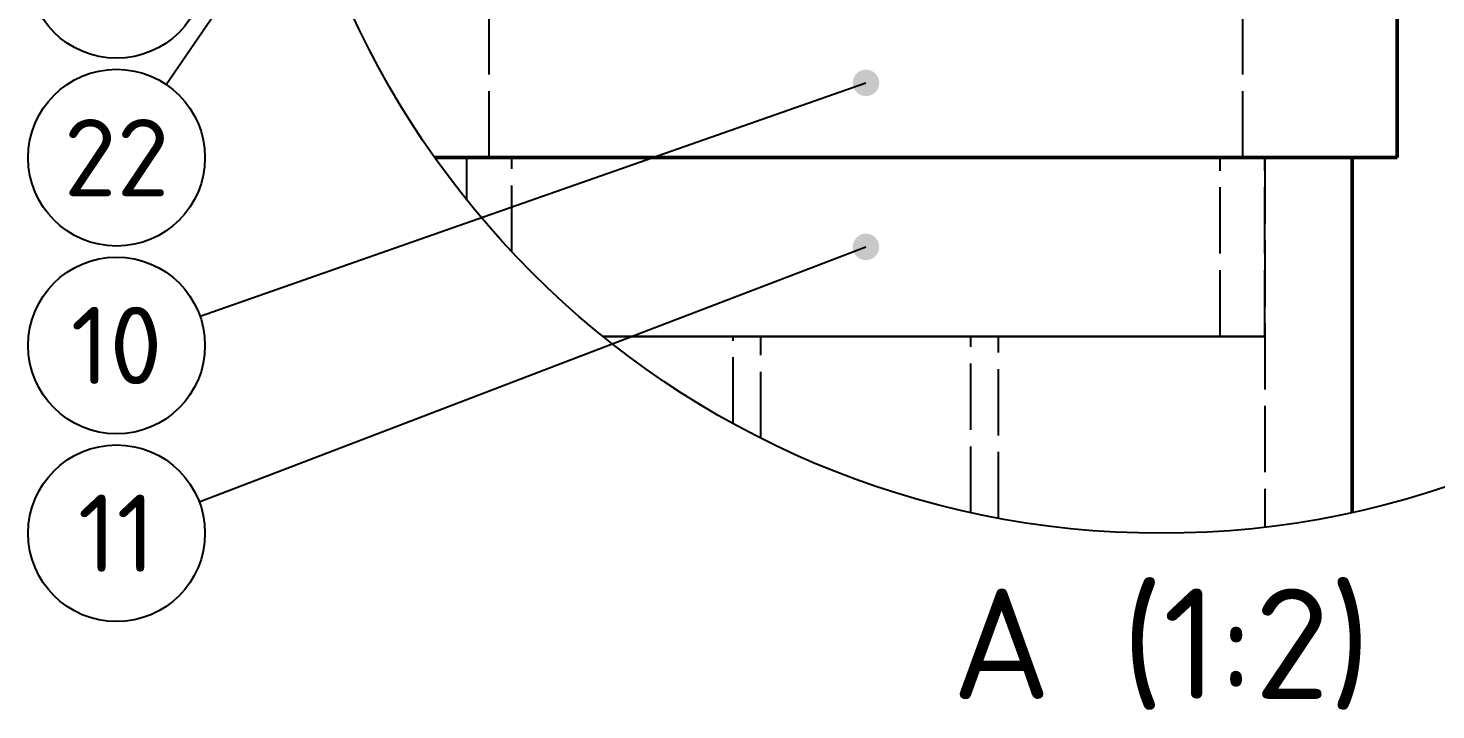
# Model space of a CAD drawing. Header units: millimetres. Extents: x 0 to 594, y 0 to 420.
# Drawn here: x 289.4 to 353.1, y 278.2 to 309.1 of the extents above; entities that cross this region are included whole.
import ezdxf
from ezdxf.enums import TextEntityAlignment as Align

# ---------------------------------------------------------------- set-up
doc = ezdxf.new("R2010")
doc.units = ezdxf.units.MM
doc.linetypes.add('ISO02-TRAZOS', pattern=[3.75, 3, -0.75])
for name, color, linetype, lineweight in [('01-VISIBLE', 7, 'CONTINUOUS', 50), ('02-OCULTA', 4, 'ISO02-TRAZOS', 25), ('06-TEXTO', 7, 'CONTINUOUS', 25), ('08-FINA', 5, 'CONTINUOUS', 25)]:
    doc.layers.add(name, color=color, linetype=linetype, lineweight=lineweight)
doc.styles.add('ISO3098', font='isocpeur.ttf')

msp = doc.modelspace()

# ---------------------------------------------------------------- hatches: boundary and pattern name
at = {"layer": '08-FINA'}
h = msp.add_hatch(color=7, dxfattribs=at)
h.dxf.hatch_style = 1
edge = h.paths.add_edge_path()
edge.add_arc((327.304, 306.625), 0.6, 0, 360)
h = msp.add_hatch(color=7, dxfattribs=at)
h.dxf.hatch_style = 1
edge = h.paths.add_edge_path()
edge.add_arc((327.304, 299.2), 0.6, 0, 360)

# ---------------------------------------------------------------- linework, layer by layer
at = {"layer": '01-VISIBLE'}
for points in [[(351.329, 303.25), (351.329, 310)], [(307.797, 303.25), (308.034, 303.25), (308.284, 303.25), (308.535, 303.25), (308.785, 303.25), (309.035, 303.25), (309.285, 303.25), (309.536, 303.25), (309.786, 303.25), (310.036, 303.25), (310.286, 303.25), (310.537, 303.25), (310.787, 303.25), (311.037, 303.25), (311.288, 303.25), (311.538, 303.25), (311.788, 303.25), (312.038, 303.25), (312.289, 303.25), (312.539, 303.25), (312.789, 303.25), (313.039, 303.25), (313.29, 303.25), (313.54, 303.25), (313.79, 303.25), (314.04, 303.25), (314.291, 303.25), (314.541, 303.25), (314.791, 303.25), (315.041, 303.25), (315.292, 303.25), (315.542, 303.25), (315.792, 303.25), (316.042, 303.25), (316.293, 303.25), (316.543, 303.25), (316.793, 303.25), (317.043, 303.25), (317.294, 303.25), (317.544, 303.25), (317.794, 303.25), (318.045, 303.25), (318.295, 303.25), (318.545, 303.25), (318.795, 303.25), (319.046, 303.25), (319.296, 303.25), (319.546, 303.25), (319.796, 303.25), (320.047, 303.25), (320.297, 303.25), (320.547, 303.25), (320.797, 303.25), (321.048, 303.25), (321.298, 303.25), (321.548, 303.25), (321.798, 303.25), (322.049, 303.25), (322.299, 303.25), (322.549, 303.25), (322.799, 303.25), (323.05, 303.25), (323.3, 303.25), (323.55, 303.25), (323.801, 303.25), (324.051, 303.25), (324.301, 303.25), (324.551, 303.25), (324.802, 303.25), (325.052, 303.25), (325.302, 303.25), (325.552, 303.25), (325.803, 303.25), (326.053, 303.25), (326.303, 303.25), (326.553, 303.25), (326.804, 303.25), (327.054, 303.25), (327.304, 303.25), (327.554, 303.25), (327.805, 303.25), (328.055, 303.25), (328.305, 303.25), (328.555, 303.25), (328.806, 303.25), (329.056, 303.25), (329.306, 303.25), (329.557, 303.25), (329.807, 303.25), (330.057, 303.25), (330.307, 303.25), (330.558, 303.25), (330.808, 303.25), (331.058, 303.25), (331.308, 303.25), (331.559, 303.25), (331.809, 303.25), (332.059, 303.25), (332.309, 303.25), (332.56, 303.25), (332.81, 303.25), (333.06, 303.25), (333.31, 303.25), (333.561, 303.25), (333.811, 303.25), (334.061, 303.25), (334.311, 303.25), (334.562, 303.25), (334.812, 303.25), (335.062, 303.25), (335.312, 303.25), (335.563, 303.25), (335.813, 303.25), (336.063, 303.25), (336.314, 303.25), (336.564, 303.25), (336.814, 303.25), (337.064, 303.25), (337.315, 303.25), (337.565, 303.25), (337.815, 303.25), (338.065, 303.25), (338.316, 303.25), (338.566, 303.25), (338.816, 303.25), (339.066, 303.25), (339.317, 303.25), (339.567, 303.25), (339.817, 303.25), (340.067, 303.25), (340.318, 303.25), (340.568, 303.25), (340.818, 303.25), (341.068, 303.25), (341.319, 303.25), (341.569, 303.25), (341.819, 303.25), (342.07, 303.25), (342.32, 303.25), (342.57, 303.25), (342.82, 303.25), (343.071, 303.25), (343.321, 303.25), (343.571, 303.25), (343.821, 303.25), (344.072, 303.25), (344.322, 303.25), (344.572, 303.25), (344.822, 303.25), (345.073, 303.25), (345.323, 303.25), (345.573, 303.25), (345.823, 303.25), (346.074, 303.25), (346.324, 303.25), (346.574, 303.25), (346.824, 303.25), (347.075, 303.25), (347.325, 303.25), (347.575, 303.25), (347.826, 303.25), (348.076, 303.25), (348.326, 303.25), (348.576, 303.25), (348.827, 303.25), (349.077, 303.25), (349.327, 303.25), (349.577, 303.25), (349.828, 303.25), (350.078, 303.25), (350.328, 303.25), (350.578, 303.25), (350.829, 303.25), (351.079, 303.25), (351.329, 303.25)], [(349.304, 287.177), (349.304, 303.25)]]:
    msp.add_lwpolyline(points, dxfattribs=at)
at = {"layer": '02-OCULTA'}
for points in [[(310.254, 303.25), (310.254, 310)], [(344.354, 303.25), (344.354, 310)], [(349.304, 303.25), (349.054, 303.25), (348.804, 303.25), (348.554, 303.25), (348.304, 303.25), (348.054, 303.25), (347.804, 303.25), (347.554, 303.25), (347.304, 303.25), (347.054, 303.25), (346.804, 303.25), (346.554, 303.25), (346.304, 303.25), (346.054, 303.25), (345.804, 303.25), (345.554, 303.25), (345.304, 303.25), (345.054, 303.25), (344.804, 303.25), (344.554, 303.25), (344.304, 303.25), (344.054, 303.25), (343.804, 303.25), (343.554, 303.25), (343.304, 303.25), (343.054, 303.25), (342.804, 303.25), (342.554, 303.25), (342.304, 303.25), (342.054, 303.25), (341.804, 303.25), (341.554, 303.25), (341.304, 303.25), (341.054, 303.25), (340.804, 303.25), (340.554, 303.25), (340.304, 303.25), (340.054, 303.25), (339.804, 303.25), (339.554, 303.25), (339.304, 303.25), (339.054, 303.25), (338.804, 303.25), (338.554, 303.25), (338.304, 303.25), (338.054, 303.25), (337.804, 303.25), (337.554, 303.25), (337.304, 303.25), (337.054, 303.25), (336.804, 303.25), (336.554, 303.25), (336.304, 303.25), (336.054, 303.25), (335.804, 303.25), (335.554, 303.25), (335.304, 303.25), (335.054, 303.25), (334.804, 303.25), (334.554, 303.25), (334.304, 303.25), (334.054, 303.25), (333.804, 303.25), (333.554, 303.25), (333.304, 303.25), (333.054, 303.25), (332.804, 303.25), (332.554, 303.25), (332.304, 303.25), (332.054, 303.25), (331.804, 303.25), (331.554, 303.25), (331.304, 303.25), (331.054, 303.25), (330.804, 303.25), (330.554, 303.25), (330.304, 303.25), (330.054, 303.25), (329.804, 303.25), (329.554, 303.25), (329.304, 303.25), (329.054, 303.25), (328.804, 303.25), (328.554, 303.25), (328.304, 303.25), (328.054, 303.25), (327.804, 303.25), (327.554, 303.25), (327.304, 303.25), (327.054, 303.25), (326.804, 303.25), (326.554, 303.25), (326.304, 303.25), (326.054, 303.25), (325.804, 303.25), (325.554, 303.25), (325.304, 303.25), (325.054, 303.25), (324.804, 303.25), (324.554, 303.25), (324.304, 303.25), (324.054, 303.25), (323.804, 303.25), (323.554, 303.25), (323.304, 303.25), (323.054, 303.25), (322.804, 303.25), (322.554, 303.25), (322.304, 303.25), (322.054, 303.25), (321.804, 303.25), (321.554, 303.25), (321.304, 303.25), (321.054, 303.25), (320.804, 303.25), (320.554, 303.25), (320.304, 303.25), (320.054, 303.25), (319.804, 303.25), (319.554, 303.25), (319.304, 303.25), (319.054, 303.25), (318.804, 303.25), (318.554, 303.25), (318.304, 303.25), (318.054, 303.25), (317.804, 303.25), (317.554, 303.25), (317.304, 303.25), (317.054, 303.25), (316.804, 303.25), (316.554, 303.25), (316.304, 303.25), (316.054, 303.25), (315.804, 303.25), (315.554, 303.25), (315.304, 303.25), (315.054, 303.25), (314.804, 303.25), (314.554, 303.25), (314.304, 303.25), (314.054, 303.25), (313.804, 303.25), (313.554, 303.25), (313.304, 303.25), (313.054, 303.25), (312.804, 303.25), (312.554, 303.25), (312.304, 303.25), (312.054, 303.25), (311.804, 303.25), (311.554, 303.25), (311.304, 303.25), (311.054, 303.25), (310.804, 303.25), (310.554, 303.25), (310.304, 303.25), (310.054, 303.25), (309.804, 303.25), (309.554, 303.25), (309.304, 303.25), (309.054, 303.25), (308.804, 303.25), (308.554, 303.25), (308.304, 303.25), (308.054, 303.25), (307.804, 303.25), (307.797, 303.25)], [(307.797, 303.25), (307.804, 303.25), (308.054, 303.25), (308.304, 303.25), (308.554, 303.25), (308.804, 303.25), (309.054, 303.25), (309.304, 303.25), (309.554, 303.25), (309.804, 303.25), (310.054, 303.25), (310.304, 303.25), (310.554, 303.25), (310.804, 303.25), (311.054, 303.25), (311.304, 303.25), (311.554, 303.25), (311.804, 303.25), (312.054, 303.25), (312.304, 303.25), (312.554, 303.25), (312.804, 303.25), (313.054, 303.25), (313.304, 303.25), (313.554, 303.25), (313.804, 303.25), (314.054, 303.25), (314.304, 303.25), (314.554, 303.25), (314.804, 303.25), (315.054, 303.25), (315.304, 303.25), (315.554, 303.25), (315.804, 303.25), (316.054, 303.25), (316.304, 303.25), (316.554, 303.25), (316.804, 303.25), (317.054, 303.25), (317.304, 303.25), (317.554, 303.25), (317.804, 303.25), (318.054, 303.25), (318.304, 303.25), (318.554, 303.25), (318.804, 303.25), (319.054, 303.25), (319.304, 303.25), (319.554, 303.25), (319.804, 303.25), (320.054, 303.25), (320.304, 303.25), (320.554, 303.25), (320.804, 303.25), (321.054, 303.25), (321.304, 303.25), (321.554, 303.25), (321.804, 303.25), (322.054, 303.25), (322.304, 303.25), (322.554, 303.25), (322.804, 303.25), (323.054, 303.25), (323.304, 303.25), (323.554, 303.25), (323.804, 303.25), (324.054, 303.25), (324.304, 303.25), (324.554, 303.25), (324.804, 303.25), (325.054, 303.25), (325.304, 303.25), (325.554, 303.25), (325.804, 303.25), (326.054, 303.25), (326.304, 303.25), (326.554, 303.25), (326.804, 303.25), (327.054, 303.25), (327.304, 303.25), (327.554, 303.25), (327.804, 303.25), (328.054, 303.25), (328.304, 303.25), (328.554, 303.25), (328.804, 303.25), (329.054, 303.25), (329.304, 303.25), (329.554, 303.25), (329.804, 303.25), (330.054, 303.25), (330.304, 303.25), (330.554, 303.25), (330.804, 303.25), (331.054, 303.25), (331.304, 303.25), (331.554, 303.25), (331.804, 303.25), (332.054, 303.25), (332.304, 303.25), (332.554, 303.25), (332.804, 303.25), (333.054, 303.25), (333.304, 303.25), (333.554, 303.25), (333.804, 303.25), (334.054, 303.25), (334.304, 303.25), (334.554, 303.25), (334.804, 303.25), (335.054, 303.25), (335.304, 303.25), (335.554, 303.25), (335.804, 303.25), (336.054, 303.25), (336.304, 303.25), (336.554, 303.25), (336.804, 303.25), (337.054, 303.25), (337.304, 303.25), (337.554, 303.25), (337.804, 303.25), (338.054, 303.25), (338.304, 303.25), (338.554, 303.25), (338.804, 303.25), (339.054, 303.25), (339.304, 303.25), (339.554, 303.25), (339.804, 303.25), (340.054, 303.25), (340.304, 303.25), (340.554, 303.25), (340.804, 303.25), (341.054, 303.25), (341.304, 303.25), (341.554, 303.25), (341.804, 303.25), (342.054, 303.25), (342.304, 303.25), (342.554, 303.25), (342.804, 303.25), (343.054, 303.25), (343.304, 303.25), (343.554, 303.25), (343.804, 303.25), (344.054, 303.25), (344.304, 303.25), (344.554, 303.25), (344.804, 303.25), (345.054, 303.25), (345.304, 303.25), (345.554, 303.25), (345.804, 303.25), (346.054, 303.25), (346.304, 303.25), (346.554, 303.25), (346.804, 303.25), (347.054, 303.25), (347.304, 303.25), (347.554, 303.25), (347.804, 303.25), (348.054, 303.25), (348.304, 303.25), (348.554, 303.25), (348.804, 303.25), (349.054, 303.25), (349.304, 303.25)], [(351.329, 303.25), (351.079, 303.25), (350.829, 303.25), (350.578, 303.25), (350.328, 303.25), (350.078, 303.25), (349.828, 303.25), (349.577, 303.25), (349.327, 303.25), (349.077, 303.25), (348.827, 303.25), (348.576, 303.25), (348.326, 303.25), (348.076, 303.25), (347.826, 303.25), (347.575, 303.25), (347.325, 303.25), (347.075, 303.25), (346.824, 303.25), (346.574, 303.25), (346.324, 303.25), (346.074, 303.25), (345.823, 303.25), (345.573, 303.25), (345.323, 303.25), (345.073, 303.25), (344.822, 303.25), (344.572, 303.25), (344.322, 303.25), (344.072, 303.25), (343.821, 303.25), (343.571, 303.25), (343.321, 303.25), (343.071, 303.25), (342.82, 303.25), (342.57, 303.25), (342.32, 303.25), (342.07, 303.25), (341.819, 303.25), (341.569, 303.25), (341.319, 303.25), (341.068, 303.25), (340.818, 303.25), (340.568, 303.25), (340.318, 303.25), (340.067, 303.25), (339.817, 303.25), (339.567, 303.25), (339.317, 303.25), (339.066, 303.25), (338.816, 303.25), (338.566, 303.25), (338.316, 303.25), (338.065, 303.25), (337.815, 303.25), (337.565, 303.25), (337.315, 303.25), (337.064, 303.25), (336.814, 303.25), (336.564, 303.25), (336.314, 303.25), (336.063, 303.25), (335.813, 303.25), (335.563, 303.25), (335.312, 303.25), (335.062, 303.25), (334.812, 303.25), (334.562, 303.25), (334.311, 303.25), (334.061, 303.25), (333.811, 303.25), (333.561, 303.25), (333.31, 303.25), (333.06, 303.25), (332.81, 303.25), (332.56, 303.25), (332.309, 303.25), (332.059, 303.25), (331.809, 303.25), (331.559, 303.25), (331.308, 303.25), (331.058, 303.25), (330.808, 303.25), (330.558, 303.25), (330.307, 303.25), (330.057, 303.25), (329.807, 303.25), (329.557, 303.25), (329.306, 303.25), (329.056, 303.25), (328.806, 303.25), (328.555, 303.25), (328.305, 303.25), (328.055, 303.25), (327.805, 303.25), (327.554, 303.25), (327.304, 303.25), (327.054, 303.25), (326.804, 303.25), (326.553, 303.25), (326.303, 303.25), (326.053, 303.25), (325.803, 303.25), (325.552, 303.25), (325.302, 303.25), (325.052, 303.25), (324.802, 303.25), (324.551, 303.25), (324.301, 303.25), (324.051, 303.25), (323.801, 303.25), (323.55, 303.25), (323.3, 303.25), (323.05, 303.25), (322.799, 303.25), (322.549, 303.25), (322.299, 303.25), (322.049, 303.25), (321.798, 303.25), (321.548, 303.25), (321.298, 303.25), (321.048, 303.25), (320.797, 303.25), (320.547, 303.25), (320.297, 303.25), (320.047, 303.25), (319.796, 303.25), (319.546, 303.25), (319.296, 303.25), (319.046, 303.25), (318.795, 303.25), (318.545, 303.25), (318.295, 303.25), (318.045, 303.25), (317.794, 303.25), (317.544, 303.25), (317.294, 303.25), (317.043, 303.25), (316.793, 303.25), (316.543, 303.25), (316.293, 303.25), (316.042, 303.25), (315.792, 303.25), (315.542, 303.25), (315.292, 303.25), (315.041, 303.25), (314.791, 303.25), (314.541, 303.25), (314.291, 303.25), (314.04, 303.25), (313.79, 303.25), (313.54, 303.25), (313.29, 303.25), (313.039, 303.25), (312.789, 303.25), (312.539, 303.25), (312.289, 303.25), (312.038, 303.25), (311.788, 303.25), (311.538, 303.25), (311.288, 303.25), (311.037, 303.25), (310.787, 303.25), (310.537, 303.25), (310.286, 303.25), (310.036, 303.25), (309.786, 303.25), (309.536, 303.25), (309.285, 303.25), (309.035, 303.25), (308.785, 303.25), (308.535, 303.25), (308.284, 303.25), (308.034, 303.25), (307.797, 303.25)], [(345.354, 303.25), (345.103, 303.25), (344.853, 303.25), (344.602, 303.25), (344.351, 303.25), (344.101, 303.25), (343.85, 303.25), (343.599, 303.25), (343.349, 303.25), (343.098, 303.25), (342.847, 303.25), (342.597, 303.25), (342.346, 303.25), (342.095, 303.25), (341.844, 303.25), (341.594, 303.25), (341.343, 303.25), (341.092, 303.25), (340.842, 303.25), (340.591, 303.25), (340.34, 303.25), (340.09, 303.25), (339.839, 303.25), (339.588, 303.25), (339.338, 303.25), (339.087, 303.25), (338.836, 303.25), (338.585, 303.25), (338.335, 303.25), (338.084, 303.25), (337.833, 303.25), (337.583, 303.25), (337.332, 303.25), (337.081, 303.25), (336.831, 303.25), (336.58, 303.25), (336.329, 303.25), (336.078, 303.25), (335.828, 303.25), (335.577, 303.25), (335.326, 303.25), (335.076, 303.25), (334.825, 303.25), (334.574, 303.25), (334.324, 303.25), (334.073, 303.25), (333.822, 303.25), (333.572, 303.25), (333.321, 303.25), (333.07, 303.25), (332.819, 303.25), (332.569, 303.25), (332.318, 303.25), (332.067, 303.25), (331.817, 303.25), (331.566, 303.25), (331.315, 303.25), (331.065, 303.25), (330.814, 303.25), (330.563, 303.25), (330.312, 303.25), (330.062, 303.25), (329.811, 303.25), (329.56, 303.25), (329.31, 303.25), (329.059, 303.25), (328.808, 303.25), (328.558, 303.25), (328.307, 303.25), (328.056, 303.25), (327.806, 303.25), (327.555, 303.25), (327.304, 303.25), (327.053, 303.25), (326.803, 303.25), (326.552, 303.25), (326.301, 303.25), (326.051, 303.25), (325.8, 303.25), (325.549, 303.25), (325.299, 303.25), (325.048, 303.25), (324.797, 303.25), (324.547, 303.25), (324.296, 303.25), (324.045, 303.25), (323.794, 303.25), (323.544, 303.25), (323.293, 303.25), (323.042, 303.25), (322.792, 303.25), (322.541, 303.25), (322.29, 303.25), (322.04, 303.25), (321.789, 303.25), (321.538, 303.25), (321.288, 303.25), (321.037, 303.25), (320.786, 303.25), (320.535, 303.25), (320.285, 303.25), (320.034, 303.25), (319.783, 303.25), (319.533, 303.25), (319.282, 303.25), (319.031, 303.25), (318.781, 303.25), (318.53, 303.25), (318.279, 303.25), (318.028, 303.25), (317.778, 303.25), (317.527, 303.25), (317.276, 303.25), (317.026, 303.25), (316.775, 303.25), (316.524, 303.25), (316.274, 303.25), (316.023, 303.25), (315.772, 303.25), (315.522, 303.25), (315.271, 303.25), (315.02, 303.25), (314.769, 303.25), (314.519, 303.25), (314.268, 303.25), (314.017, 303.25), (313.767, 303.25), (313.516, 303.25), (313.265, 303.25), (313.015, 303.25), (312.764, 303.25), (312.513, 303.25), (312.263, 303.25), (312.012, 303.25), (311.761, 303.25), (311.51, 303.25), (311.26, 303.25), (311.009, 303.25), (310.758, 303.25), (310.508, 303.25), (310.257, 303.25), (310.006, 303.25), (309.756, 303.25), (309.505, 303.25), (309.254, 303.25)], [(309.254, 303.25), (309.505, 303.25), (309.756, 303.25), (310.006, 303.25), (310.257, 303.25), (310.508, 303.25), (310.758, 303.25), (311.009, 303.25), (311.26, 303.25), (311.51, 303.25), (311.761, 303.25), (312.012, 303.25), (312.263, 303.25), (312.513, 303.25), (312.764, 303.25), (313.015, 303.25), (313.265, 303.25), (313.516, 303.25), (313.767, 303.25), (314.017, 303.25), (314.268, 303.25), (314.519, 303.25), (314.769, 303.25), (315.02, 303.25), (315.271, 303.25), (315.522, 303.25), (315.772, 303.25), (316.023, 303.25), (316.274, 303.25), (316.524, 303.25), (316.775, 303.25), (317.026, 303.25), (317.276, 303.25), (317.527, 303.25), (317.778, 303.25), (318.028, 303.25), (318.279, 303.25), (318.53, 303.25), (318.781, 303.25), (319.031, 303.25), (319.282, 303.25), (319.533, 303.25), (319.783, 303.25), (320.034, 303.25), (320.285, 303.25), (320.535, 303.25), (320.786, 303.25), (321.037, 303.25), (321.288, 303.25), (321.538, 303.25), (321.789, 303.25), (322.04, 303.25), (322.29, 303.25), (322.541, 303.25), (322.792, 303.25), (323.042, 303.25), (323.293, 303.25), (323.544, 303.25), (323.794, 303.25), (324.045, 303.25), (324.296, 303.25), (324.547, 303.25), (324.797, 303.25), (325.048, 303.25), (325.299, 303.25), (325.549, 303.25), (325.8, 303.25), (326.051, 303.25), (326.301, 303.25), (326.552, 303.25), (326.803, 303.25), (327.053, 303.25), (327.304, 303.25), (327.555, 303.25), (327.806, 303.25), (328.056, 303.25), (328.307, 303.25), (328.558, 303.25), (328.808, 303.25), (329.059, 303.25), (329.31, 303.25), (329.56, 303.25), (329.811, 303.25), (330.062, 303.25), (330.312, 303.25), (330.563, 303.25), (330.814, 303.25), (331.065, 303.25), (331.315, 303.25), (331.566, 303.25), (331.817, 303.25), (332.067, 303.25), (332.318, 303.25), (332.569, 303.25), (332.819, 303.25), (333.07, 303.25), (333.321, 303.25), (333.572, 303.25), (333.822, 303.25), (334.073, 303.25), (334.324, 303.25), (334.574, 303.25), (334.825, 303.25), (335.076, 303.25), (335.326, 303.25), (335.577, 303.25), (335.828, 303.25), (336.078, 303.25), (336.329, 303.25), (336.58, 303.25), (336.831, 303.25), (337.081, 303.25), (337.332, 303.25), (337.583, 303.25), (337.833, 303.25), (338.084, 303.25), (338.335, 303.25), (338.585, 303.25), (338.836, 303.25), (339.087, 303.25), (339.338, 303.25), (339.588, 303.25), (339.839, 303.25), (340.09, 303.25), (340.34, 303.25), (340.591, 303.25), (340.842, 303.25), (341.092, 303.25), (341.343, 303.25), (341.594, 303.25), (341.844, 303.25), (342.095, 303.25), (342.346, 303.25), (342.597, 303.25), (342.847, 303.25), (343.098, 303.25), (343.349, 303.25), (343.599, 303.25), (343.85, 303.25), (344.101, 303.25), (344.351, 303.25), (344.602, 303.25), (344.853, 303.25), (345.103, 303.25), (345.354, 303.25)], [(345.354, 303.25), (345.103, 303.25), (344.853, 303.25), (344.602, 303.25), (344.351, 303.25), (344.101, 303.25), (343.85, 303.25), (343.599, 303.25), (343.349, 303.25), (343.098, 303.25), (342.847, 303.25), (342.597, 303.25), (342.346, 303.25), (342.095, 303.25), (341.844, 303.25), (341.594, 303.25), (341.343, 303.25), (341.092, 303.25), (340.842, 303.25), (340.591, 303.25), (340.34, 303.25), (340.09, 303.25), (339.839, 303.25), (339.588, 303.25), (339.338, 303.25), (339.087, 303.25), (338.836, 303.25), (338.585, 303.25), (338.335, 303.25), (338.084, 303.25), (337.833, 303.25), (337.583, 303.25), (337.332, 303.25), (337.081, 303.25), (336.831, 303.25), (336.58, 303.25), (336.329, 303.25), (336.078, 303.25), (335.828, 303.25), (335.577, 303.25), (335.326, 303.25), (335.076, 303.25), (334.825, 303.25), (334.574, 303.25), (334.324, 303.25), (334.073, 303.25), (333.822, 303.25), (333.572, 303.25), (333.321, 303.25), (333.07, 303.25), (332.819, 303.25), (332.569, 303.25), (332.318, 303.25), (332.067, 303.25), (331.817, 303.25), (331.566, 303.25), (331.315, 303.25), (331.065, 303.25), (330.814, 303.25), (330.563, 303.25), (330.312, 303.25), (330.062, 303.25), (329.811, 303.25), (329.56, 303.25), (329.31, 303.25), (329.059, 303.25), (328.808, 303.25), (328.558, 303.25), (328.307, 303.25), (328.056, 303.25), (327.806, 303.25), (327.555, 303.25), (327.304, 303.25), (327.053, 303.25), (326.803, 303.25), (326.552, 303.25), (326.301, 303.25), (326.051, 303.25), (325.8, 303.25), (325.549, 303.25), (325.299, 303.25), (325.048, 303.25), (324.797, 303.25), (324.547, 303.25), (324.296, 303.25), (324.045, 303.25), (323.794, 303.25), (323.544, 303.25), (323.293, 303.25), (323.042, 303.25), (322.792, 303.25), (322.541, 303.25), (322.29, 303.25), (322.04, 303.25), (321.789, 303.25), (321.538, 303.25), (321.288, 303.25), (321.037, 303.25), (320.786, 303.25), (320.535, 303.25), (320.285, 303.25), (320.034, 303.25), (319.783, 303.25), (319.533, 303.25), (319.282, 303.25), (319.031, 303.25), (318.781, 303.25), (318.53, 303.25), (318.279, 303.25), (318.028, 303.25), (317.778, 303.25), (317.527, 303.25), (317.276, 303.25), (317.026, 303.25), (316.775, 303.25), (316.524, 303.25), (316.274, 303.25), (316.023, 303.25), (315.772, 303.25), (315.522, 303.25), (315.271, 303.25), (315.02, 303.25), (314.769, 303.25), (314.519, 303.25), (314.268, 303.25), (314.017, 303.25), (313.767, 303.25), (313.516, 303.25), (313.265, 303.25), (313.015, 303.25), (312.764, 303.25), (312.513, 303.25), (312.263, 303.25), (312.012, 303.25), (311.761, 303.25), (311.51, 303.25), (311.26, 303.25), (311.009, 303.25), (310.758, 303.25), (310.508, 303.25), (310.257, 303.25), (310.006, 303.25), (309.756, 303.25), (309.505, 303.25), (309.254, 303.25)], [(309.254, 303.25), (309.505, 303.25), (309.756, 303.25), (310.006, 303.25), (310.257, 303.25), (310.508, 303.25), (310.758, 303.25), (311.009, 303.25), (311.26, 303.25), (311.51, 303.25), (311.761, 303.25), (312.012, 303.25), (312.263, 303.25), (312.513, 303.25), (312.764, 303.25), (313.015, 303.25), (313.265, 303.25), (313.516, 303.25), (313.767, 303.25), (314.017, 303.25), (314.268, 303.25), (314.519, 303.25), (314.769, 303.25), (315.02, 303.25), (315.271, 303.25), (315.522, 303.25), (315.772, 303.25), (316.023, 303.25), (316.274, 303.25), (316.524, 303.25), (316.775, 303.25), (317.026, 303.25), (317.276, 303.25), (317.527, 303.25), (317.778, 303.25), (318.028, 303.25), (318.279, 303.25), (318.53, 303.25), (318.781, 303.25), (319.031, 303.25), (319.282, 303.25), (319.533, 303.25), (319.783, 303.25), (320.034, 303.25), (320.285, 303.25), (320.535, 303.25), (320.786, 303.25), (321.037, 303.25), (321.288, 303.25), (321.538, 303.25), (321.789, 303.25), (322.04, 303.25), (322.29, 303.25), (322.541, 303.25), (322.792, 303.25), (323.042, 303.25), (323.293, 303.25), (323.544, 303.25), (323.794, 303.25), (324.045, 303.25), (324.296, 303.25), (324.547, 303.25), (324.797, 303.25), (325.048, 303.25), (325.299, 303.25), (325.549, 303.25), (325.8, 303.25), (326.051, 303.25), (326.301, 303.25), (326.552, 303.25), (326.803, 303.25), (327.053, 303.25), (327.304, 303.25), (327.555, 303.25), (327.806, 303.25), (328.056, 303.25), (328.307, 303.25), (328.558, 303.25), (328.808, 303.25), (329.059, 303.25), (329.31, 303.25), (329.56, 303.25), (329.811, 303.25), (330.062, 303.25), (330.312, 303.25), (330.563, 303.25), (330.814, 303.25), (331.065, 303.25), (331.315, 303.25), (331.566, 303.25), (331.817, 303.25), (332.067, 303.25), (332.318, 303.25), (332.569, 303.25), (332.819, 303.25), (333.07, 303.25), (333.321, 303.25), (333.572, 303.25), (333.822, 303.25), (334.073, 303.25), (334.324, 303.25), (334.574, 303.25), (334.825, 303.25), (335.076, 303.25), (335.326, 303.25), (335.577, 303.25), (335.828, 303.25), (336.078, 303.25), (336.329, 303.25), (336.58, 303.25), (336.831, 303.25), (337.081, 303.25), (337.332, 303.25), (337.583, 303.25), (337.833, 303.25), (338.084, 303.25), (338.335, 303.25), (338.585, 303.25), (338.836, 303.25), (339.087, 303.25), (339.338, 303.25), (339.588, 303.25), (339.839, 303.25), (340.09, 303.25), (340.34, 303.25), (340.591, 303.25), (340.842, 303.25), (341.092, 303.25), (341.343, 303.25), (341.594, 303.25), (341.844, 303.25), (342.095, 303.25), (342.346, 303.25), (342.597, 303.25), (342.847, 303.25), (343.098, 303.25), (343.349, 303.25), (343.599, 303.25), (343.85, 303.25), (344.101, 303.25), (344.351, 303.25), (344.602, 303.25), (344.853, 303.25), (345.103, 303.25), (345.354, 303.25)], [(309.254, 301.319), (309.254, 303.25)], [(309.254, 301.319), (309.254, 303.25)], [(344.354, 303.25), (344.103, 303.25), (343.853, 303.25), (343.602, 303.25), (343.351, 303.25), (343.1, 303.25), (342.85, 303.25), (342.599, 303.25), (342.348, 303.25), (342.098, 303.25), (341.847, 303.25), (341.596, 303.25), (341.345, 303.25), (341.095, 303.25), (340.844, 303.25), (340.593, 303.25), (340.342, 303.25), (340.092, 303.25), (339.841, 303.25), (339.59, 303.25), (339.339, 303.25), (339.089, 303.25), (338.838, 303.25), (338.587, 303.25), (338.337, 303.25), (338.086, 303.25), (337.835, 303.25), (337.584, 303.25), (337.334, 303.25), (337.083, 303.25), (336.832, 303.25), (336.581, 303.25), (336.331, 303.25), (336.08, 303.25), (335.829, 303.25), (335.578, 303.25), (335.328, 303.25), (335.077, 303.25), (334.826, 303.25), (334.575, 303.25), (334.325, 303.25), (334.074, 303.25), (333.823, 303.25), (333.573, 303.25), (333.322, 303.25), (333.071, 303.25), (332.82, 303.25), (332.57, 303.25), (332.319, 303.25), (332.068, 303.25), (331.817, 303.25), (331.567, 303.25), (331.316, 303.25), (331.065, 303.25), (330.814, 303.25), (330.564, 303.25), (330.313, 303.25), (330.062, 303.25), (329.812, 303.25), (329.561, 303.25), (329.31, 303.25), (329.059, 303.25), (328.809, 303.25), (328.558, 303.25), (328.307, 303.25), (328.056, 303.25), (327.806, 303.25), (327.555, 303.25), (327.304, 303.25), (327.053, 303.25), (326.803, 303.25), (326.552, 303.25), (326.301, 303.25), (326.05, 303.25), (325.8, 303.25), (325.549, 303.25), (325.298, 303.25), (325.048, 303.25), (324.797, 303.25), (324.546, 303.25), (324.295, 303.25), (324.045, 303.25), (323.794, 303.25), (323.543, 303.25), (323.292, 303.25), (323.042, 303.25), (322.791, 303.25), (322.54, 303.25), (322.289, 303.25), (322.039, 303.25), (321.788, 303.25), (321.537, 303.25), (321.287, 303.25), (321.036, 303.25), (320.785, 303.25), (320.534, 303.25), (320.284, 303.25), (320.033, 303.25), (319.782, 303.25), (319.531, 303.25), (319.281, 303.25), (319.03, 303.25), (318.779, 303.25), (318.528, 303.25), (318.278, 303.25), (318.027, 303.25), (317.776, 303.25), (317.525, 303.25), (317.275, 303.25), (317.024, 303.25), (316.773, 303.25), (316.523, 303.25), (316.272, 303.25), (316.021, 303.25), (315.77, 303.25), (315.52, 303.25), (315.269, 303.25), (315.018, 303.25), (314.767, 303.25), (314.517, 303.25), (314.266, 303.25), (314.015, 303.25), (313.764, 303.25), (313.514, 303.25), (313.263, 303.25), (313.012, 303.25), (312.762, 303.25), (312.511, 303.25), (312.26, 303.25), (312.009, 303.25), (311.759, 303.25), (311.508, 303.25), (311.257, 303.25), (311.006, 303.25), (310.756, 303.25), (310.505, 303.25), (310.254, 303.25)], [(310.254, 303.25), (310.505, 303.25), (310.756, 303.25), (311.006, 303.25), (311.257, 303.25), (311.508, 303.25), (311.759, 303.25), (312.009, 303.25), (312.26, 303.25), (312.511, 303.25), (312.762, 303.25), (313.012, 303.25), (313.263, 303.25), (313.514, 303.25), (313.764, 303.25), (314.015, 303.25), (314.266, 303.25), (314.517, 303.25), (314.767, 303.25), (315.018, 303.25), (315.269, 303.25), (315.52, 303.25), (315.77, 303.25), (316.021, 303.25), (316.272, 303.25), (316.523, 303.25), (316.773, 303.25), (317.024, 303.25), (317.275, 303.25), (317.525, 303.25), (317.776, 303.25), (318.027, 303.25), (318.278, 303.25), (318.528, 303.25), (318.779, 303.25), (319.03, 303.25), (319.281, 303.25), (319.531, 303.25), (319.782, 303.25), (320.033, 303.25), (320.284, 303.25), (320.534, 303.25), (320.785, 303.25), (321.036, 303.25), (321.287, 303.25), (321.537, 303.25), (321.788, 303.25), (322.039, 303.25), (322.289, 303.25), (322.54, 303.25), (322.791, 303.25), (323.042, 303.25), (323.292, 303.25), (323.543, 303.25), (323.794, 303.25), (324.045, 303.25), (324.295, 303.25), (324.546, 303.25), (324.797, 303.25), (325.048, 303.25), (325.298, 303.25), (325.549, 303.25), (325.8, 303.25), (326.05, 303.25), (326.301, 303.25), (326.552, 303.25), (326.803, 303.25), (327.053, 303.25), (327.304, 303.25), (327.555, 303.25), (327.806, 303.25), (328.056, 303.25), (328.307, 303.25), (328.558, 303.25), (328.809, 303.25), (329.059, 303.25), (329.31, 303.25), (329.561, 303.25), (329.812, 303.25), (330.062, 303.25), (330.313, 303.25), (330.564, 303.25), (330.814, 303.25), (331.065, 303.25), (331.316, 303.25), (331.567, 303.25), (331.817, 303.25), (332.068, 303.25), (332.319, 303.25), (332.57, 303.25), (332.82, 303.25), (333.071, 303.25), (333.322, 303.25), (333.573, 303.25), (333.823, 303.25), (334.074, 303.25), (334.325, 303.25), (334.575, 303.25), (334.826, 303.25), (335.077, 303.25), (335.328, 303.25), (335.578, 303.25), (335.829, 303.25), (336.08, 303.25), (336.331, 303.25), (336.581, 303.25), (336.832, 303.25), (337.083, 303.25), (337.334, 303.25), (337.584, 303.25), (337.835, 303.25), (338.086, 303.25), (338.337, 303.25), (338.587, 303.25), (338.838, 303.25), (339.089, 303.25), (339.339, 303.25), (339.59, 303.25), (339.841, 303.25), (340.092, 303.25), (340.342, 303.25), (340.593, 303.25), (340.844, 303.25), (341.095, 303.25), (341.345, 303.25), (341.596, 303.25), (341.847, 303.25), (342.098, 303.25), (342.348, 303.25), (342.599, 303.25), (342.85, 303.25), (343.1, 303.25), (343.351, 303.25), (343.602, 303.25), (343.853, 303.25), (344.103, 303.25), (344.354, 303.25)], [(343.329, 303.25), (343.079, 303.25), (342.828, 303.25), (342.578, 303.25), (342.328, 303.25), (342.077, 303.25), (341.827, 303.25), (341.576, 303.25), (341.326, 303.25), (341.076, 303.25), (340.825, 303.25), (340.575, 303.25), (340.324, 303.25), (340.074, 303.25), (339.824, 303.25), (339.573, 303.25), (339.323, 303.25), (339.073, 303.25), (338.822, 303.25), (338.572, 303.25), (338.321, 303.25), (338.071, 303.25), (337.821, 303.25), (337.57, 303.25), (337.32, 303.25), (337.069, 303.25), (336.819, 303.25), (336.569, 303.25), (336.318, 303.25), (336.068, 303.25), (335.817, 303.25), (335.567, 303.25), (335.317, 303.25), (335.066, 303.25), (334.816, 303.25), (334.565, 303.25), (334.315, 303.25), (334.065, 303.25), (333.814, 303.25), (333.564, 303.25), (333.314, 303.25), (333.063, 303.25), (332.813, 303.25), (332.562, 303.25), (332.312, 303.25), (332.062, 303.25), (331.811, 303.25), (331.561, 303.25), (331.31, 303.25), (331.06, 303.25), (330.81, 303.25), (330.559, 303.25), (330.309, 303.25), (330.058, 303.25), (329.808, 303.25), (329.558, 303.25), (329.307, 303.25), (329.057, 303.25), (328.807, 303.25), (328.556, 303.25), (328.306, 303.25), (328.055, 303.25), (327.805, 303.25), (327.555, 303.25), (327.304, 303.25), (327.054, 303.25), (326.803, 303.25), (326.553, 303.25), (326.303, 303.25), (326.052, 303.25), (325.802, 303.25), (325.551, 303.25), (325.301, 303.25), (325.051, 303.25), (324.8, 303.25), (324.55, 303.25), (324.299, 303.25), (324.049, 303.25), (323.799, 303.25), (323.548, 303.25), (323.298, 303.25), (323.048, 303.25), (322.797, 303.25), (322.547, 303.25), (322.296, 303.25), (322.046, 303.25), (321.796, 303.25), (321.545, 303.25), (321.295, 303.25), (321.044, 303.25), (320.794, 303.25), (320.544, 303.25), (320.293, 303.25), (320.043, 303.25), (319.792, 303.25), (319.542, 303.25), (319.292, 303.25), (319.041, 303.25), (318.791, 303.25), (318.54, 303.25), (318.29, 303.25), (318.04, 303.25), (317.789, 303.25), (317.539, 303.25), (317.289, 303.25), (317.038, 303.25), (316.788, 303.25), (316.537, 303.25), (316.287, 303.25), (316.037, 303.25), (315.786, 303.25), (315.536, 303.25), (315.285, 303.25), (315.035, 303.25), (314.785, 303.25), (314.534, 303.25), (314.284, 303.25), (314.033, 303.25), (313.783, 303.25), (313.533, 303.25), (313.282, 303.25), (313.032, 303.25), (312.782, 303.25), (312.531, 303.25), (312.281, 303.25), (312.03, 303.25), (311.78, 303.25), (311.53, 303.25), (311.279, 303.25)], [(311.279, 303.25), (311.53, 303.25), (311.78, 303.25), (312.03, 303.25), (312.281, 303.25), (312.531, 303.25), (312.782, 303.25), (313.032, 303.25), (313.282, 303.25), (313.533, 303.25), (313.783, 303.25), (314.033, 303.25), (314.284, 303.25), (314.534, 303.25), (314.785, 303.25), (315.035, 303.25), (315.285, 303.25), (315.536, 303.25), (315.786, 303.25), (316.037, 303.25), (316.287, 303.25), (316.537, 303.25), (316.788, 303.25), (317.038, 303.25), (317.289, 303.25), (317.539, 303.25), (317.789, 303.25), (318.04, 303.25), (318.29, 303.25), (318.54, 303.25), (318.791, 303.25), (319.041, 303.25), (319.292, 303.25), (319.542, 303.25), (319.792, 303.25), (320.043, 303.25), (320.293, 303.25), (320.544, 303.25), (320.794, 303.25), (321.044, 303.25), (321.295, 303.25), (321.545, 303.25), (321.796, 303.25), (322.046, 303.25), (322.296, 303.25), (322.547, 303.25), (322.797, 303.25), (323.048, 303.25), (323.298, 303.25), (323.548, 303.25), (323.799, 303.25), (324.049, 303.25), (324.299, 303.25), (324.55, 303.25), (324.8, 303.25), (325.051, 303.25), (325.301, 303.25), (325.551, 303.25), (325.802, 303.25), (326.052, 303.25), (326.303, 303.25), (326.553, 303.25), (326.803, 303.25), (327.054, 303.25), (327.304, 303.25), (327.555, 303.25), (327.805, 303.25), (328.055, 303.25), (328.306, 303.25), (328.556, 303.25), (328.807, 303.25), (329.057, 303.25), (329.307, 303.25), (329.558, 303.25), (329.808, 303.25), (330.058, 303.25), (330.309, 303.25), (330.559, 303.25), (330.81, 303.25), (331.06, 303.25), (331.31, 303.25), (331.561, 303.25), (331.811, 303.25), (332.062, 303.25), (332.312, 303.25), (332.562, 303.25), (332.813, 303.25), (333.063, 303.25), (333.314, 303.25), (333.564, 303.25), (333.814, 303.25), (334.065, 303.25), (334.315, 303.25), (334.565, 303.25), (334.816, 303.25), (335.066, 303.25), (335.317, 303.25), (335.567, 303.25), (335.817, 303.25), (336.068, 303.25), (336.318, 303.25), (336.569, 303.25), (336.819, 303.25), (337.069, 303.25), (337.32, 303.25), (337.57, 303.25), (337.821, 303.25), (338.071, 303.25), (338.321, 303.25), (338.572, 303.25), (338.822, 303.25), (339.073, 303.25), (339.323, 303.25), (339.573, 303.25), (339.824, 303.25), (340.074, 303.25), (340.324, 303.25), (340.575, 303.25), (340.825, 303.25), (341.076, 303.25), (341.326, 303.25), (341.576, 303.25), (341.827, 303.25), (342.077, 303.25), (342.328, 303.25), (342.578, 303.25), (342.828, 303.25), (343.079, 303.25), (343.329, 303.25)], [(311.279, 298.982), (311.279, 303.25)], [(343.329, 295.15), (343.329, 303.25)], [(345.354, 303.25), (345.354, 286.514)], [(345.354, 295.15), (345.354, 303.25)], [(345.354, 295.15), (345.103, 295.15), (344.853, 295.15), (344.602, 295.15), (344.351, 295.15), (344.101, 295.15), (343.85, 295.15), (343.599, 295.15), (343.349, 295.15), (343.098, 295.15), (342.847, 295.15), (342.597, 295.15), (342.346, 295.15), (342.095, 295.15), (341.844, 295.15), (341.594, 295.15), (341.343, 295.15), (341.092, 295.15), (340.842, 295.15), (340.591, 295.15), (340.34, 295.15), (340.09, 295.15), (339.839, 295.15), (339.588, 295.15), (339.338, 295.15), (339.087, 295.15), (338.836, 295.15), (338.585, 295.15), (338.335, 295.15), (338.084, 295.15), (337.833, 295.15), (337.583, 295.15), (337.332, 295.15), (337.081, 295.15), (336.831, 295.15), (336.58, 295.15), (336.329, 295.15), (336.078, 295.15), (335.828, 295.15), (335.577, 295.15), (335.326, 295.15), (335.076, 295.15), (334.825, 295.15), (334.574, 295.15), (334.324, 295.15), (334.073, 295.15), (333.822, 295.15), (333.572, 295.15), (333.321, 295.15), (333.07, 295.15), (332.819, 295.15), (332.569, 295.15), (332.318, 295.15), (332.067, 295.15), (331.817, 295.15), (331.566, 295.15), (331.315, 295.15), (331.065, 295.15), (330.814, 295.15), (330.563, 295.15), (330.312, 295.15), (330.062, 295.15), (329.811, 295.15), (329.56, 295.15), (329.31, 295.15), (329.059, 295.15), (328.808, 295.15), (328.558, 295.15), (328.307, 295.15), (328.056, 295.15), (327.806, 295.15), (327.555, 295.15), (327.304, 295.15), (327.053, 295.15), (326.803, 295.15), (326.552, 295.15), (326.301, 295.15), (326.051, 295.15), (325.8, 295.15), (325.549, 295.15), (325.299, 295.15), (325.048, 295.15), (324.797, 295.15), (324.547, 295.15), (324.296, 295.15), (324.045, 295.15), (323.794, 295.15), (323.544, 295.15), (323.293, 295.15), (323.042, 295.15), (322.792, 295.15), (322.541, 295.15), (322.29, 295.15), (322.04, 295.15), (321.789, 295.15), (321.538, 295.15), (321.288, 295.15), (321.037, 295.15), (320.786, 295.15), (320.535, 295.15), (320.285, 295.15), (320.034, 295.15), (319.783, 295.15), (319.533, 295.15), (319.282, 295.15), (319.031, 295.15), (318.781, 295.15), (318.53, 295.15), (318.279, 295.15), (318.028, 295.15), (317.778, 295.15), (317.527, 295.15), (317.276, 295.15), (317.026, 295.15), (316.775, 295.15), (316.524, 295.15), (316.274, 295.15), (316.023, 295.15), (315.772, 295.15), (315.522, 295.15), (315.407, 295.15)], [(315.407, 295.15), (315.522, 295.15), (315.772, 295.15), (316.023, 295.15), (316.274, 295.15), (316.524, 295.15), (316.775, 295.15), (317.026, 295.15), (317.276, 295.15), (317.527, 295.15), (317.778, 295.15), (318.028, 295.15), (318.279, 295.15), (318.53, 295.15), (318.781, 295.15), (319.031, 295.15), (319.282, 295.15), (319.533, 295.15), (319.783, 295.15), (320.034, 295.15), (320.285, 295.15), (320.535, 295.15), (320.786, 295.15), (321.037, 295.15), (321.288, 295.15), (321.538, 295.15), (321.789, 295.15), (322.04, 295.15), (322.29, 295.15), (322.541, 295.15), (322.792, 295.15), (323.042, 295.15), (323.293, 295.15), (323.544, 295.15), (323.794, 295.15), (324.045, 295.15), (324.296, 295.15), (324.547, 295.15), (324.797, 295.15), (325.048, 295.15), (325.299, 295.15), (325.549, 295.15), (325.8, 295.15), (326.051, 295.15), (326.301, 295.15), (326.552, 295.15), (326.803, 295.15), (327.053, 295.15), (327.304, 295.15), (327.555, 295.15), (327.806, 295.15), (328.056, 295.15), (328.307, 295.15), (328.558, 295.15), (328.808, 295.15), (329.059, 295.15), (329.31, 295.15), (329.56, 295.15), (329.811, 295.15), (330.062, 295.15), (330.312, 295.15), (330.563, 295.15), (330.814, 295.15), (331.065, 295.15), (331.315, 295.15), (331.566, 295.15), (331.817, 295.15), (332.067, 295.15), (332.318, 295.15), (332.569, 295.15), (332.819, 295.15), (333.07, 295.15), (333.321, 295.15), (333.572, 295.15), (333.822, 295.15), (334.073, 295.15), (334.324, 295.15), (334.574, 295.15), (334.825, 295.15), (335.076, 295.15), (335.326, 295.15), (335.577, 295.15), (335.828, 295.15), (336.078, 295.15), (336.329, 295.15), (336.58, 295.15), (336.831, 295.15), (337.081, 295.15), (337.332, 295.15), (337.583, 295.15), (337.833, 295.15), (338.084, 295.15), (338.335, 295.15), (338.585, 295.15), (338.836, 295.15), (339.087, 295.15), (339.338, 295.15), (339.588, 295.15), (339.839, 295.15), (340.09, 295.15), (340.34, 295.15), (340.591, 295.15), (340.842, 295.15), (341.092, 295.15), (341.343, 295.15), (341.594, 295.15), (341.844, 295.15), (342.095, 295.15), (342.346, 295.15), (342.597, 295.15), (342.847, 295.15), (343.098, 295.15), (343.349, 295.15), (343.599, 295.15), (343.85, 295.15), (344.101, 295.15), (344.351, 295.15), (344.602, 295.15), (344.853, 295.15), (345.103, 295.15), (345.354, 295.15)], [(343.329, 295.15), (343.079, 295.15), (342.828, 295.15), (342.578, 295.15), (342.328, 295.15), (342.077, 295.15), (341.827, 295.15), (341.576, 295.15), (341.326, 295.15), (341.076, 295.15), (340.825, 295.15), (340.575, 295.15), (340.324, 295.15), (340.074, 295.15), (339.824, 295.15), (339.573, 295.15), (339.323, 295.15), (339.073, 295.15), (338.822, 295.15), (338.572, 295.15), (338.321, 295.15), (338.071, 295.15), (337.821, 295.15), (337.57, 295.15), (337.32, 295.15), (337.069, 295.15), (336.819, 295.15), (336.569, 295.15), (336.318, 295.15), (336.068, 295.15), (335.817, 295.15), (335.567, 295.15), (335.317, 295.15), (335.066, 295.15), (334.816, 295.15), (334.565, 295.15), (334.315, 295.15), (334.065, 295.15), (333.814, 295.15), (333.564, 295.15), (333.314, 295.15), (333.063, 295.15), (332.813, 295.15), (332.562, 295.15), (332.312, 295.15), (332.062, 295.15), (331.811, 295.15), (331.561, 295.15), (331.31, 295.15), (331.06, 295.15), (330.81, 295.15), (330.559, 295.15), (330.309, 295.15), (330.058, 295.15), (329.808, 295.15), (329.558, 295.15), (329.307, 295.15), (329.057, 295.15), (328.807, 295.15), (328.556, 295.15), (328.306, 295.15), (328.055, 295.15), (327.805, 295.15), (327.555, 295.15), (327.304, 295.15), (327.054, 295.15), (326.803, 295.15), (326.553, 295.15), (326.303, 295.15), (326.052, 295.15), (325.802, 295.15), (325.551, 295.15), (325.301, 295.15), (325.051, 295.15), (324.8, 295.15), (324.55, 295.15), (324.299, 295.15), (324.049, 295.15), (323.799, 295.15), (323.548, 295.15), (323.298, 295.15), (323.048, 295.15), (322.797, 295.15), (322.547, 295.15), (322.296, 295.15), (322.046, 295.15), (321.796, 295.15), (321.545, 295.15), (321.295, 295.15), (321.044, 295.15), (320.794, 295.15), (320.544, 295.15), (320.293, 295.15), (320.043, 295.15), (319.792, 295.15), (319.542, 295.15), (319.292, 295.15), (319.041, 295.15), (318.791, 295.15), (318.54, 295.15), (318.29, 295.15), (318.04, 295.15), (317.789, 295.15), (317.539, 295.15), (317.289, 295.15), (317.038, 295.15), (316.788, 295.15), (316.537, 295.15), (316.287, 295.15), (316.037, 295.15), (315.786, 295.15), (315.536, 295.15), (315.407, 295.15)], [(315.407, 295.15), (315.536, 295.15), (315.786, 295.15), (316.037, 295.15), (316.287, 295.15), (316.537, 295.15), (316.788, 295.15), (317.038, 295.15), (317.289, 295.15), (317.539, 295.15), (317.789, 295.15), (318.04, 295.15), (318.29, 295.15), (318.54, 295.15), (318.791, 295.15), (319.041, 295.15), (319.292, 295.15), (319.542, 295.15), (319.792, 295.15), (320.043, 295.15), (320.293, 295.15), (320.544, 295.15), (320.794, 295.15), (321.044, 295.15), (321.295, 295.15), (321.545, 295.15), (321.796, 295.15), (322.046, 295.15), (322.296, 295.15), (322.547, 295.15), (322.797, 295.15), (323.048, 295.15), (323.298, 295.15), (323.548, 295.15), (323.799, 295.15), (324.049, 295.15), (324.299, 295.15), (324.55, 295.15), (324.8, 295.15), (325.051, 295.15), (325.301, 295.15), (325.551, 295.15), (325.802, 295.15), (326.052, 295.15), (326.303, 295.15), (326.553, 295.15), (326.803, 295.15), (327.054, 295.15), (327.304, 295.15), (327.555, 295.15), (327.805, 295.15), (328.055, 295.15), (328.306, 295.15), (328.556, 295.15), (328.807, 295.15), (329.057, 295.15), (329.307, 295.15), (329.558, 295.15), (329.808, 295.15), (330.058, 295.15), (330.309, 295.15), (330.559, 295.15), (330.81, 295.15), (331.06, 295.15), (331.31, 295.15), (331.561, 295.15), (331.811, 295.15), (332.062, 295.15), (332.312, 295.15), (332.562, 295.15), (332.813, 295.15), (333.063, 295.15), (333.314, 295.15), (333.564, 295.15), (333.814, 295.15), (334.065, 295.15), (334.315, 295.15), (334.565, 295.15), (334.816, 295.15), (335.066, 295.15), (335.317, 295.15), (335.567, 295.15), (335.817, 295.15), (336.068, 295.15), (336.318, 295.15), (336.569, 295.15), (336.819, 295.15), (337.069, 295.15), (337.32, 295.15), (337.57, 295.15), (337.821, 295.15), (338.071, 295.15), (338.321, 295.15), (338.572, 295.15), (338.822, 295.15), (339.073, 295.15), (339.323, 295.15), (339.573, 295.15), (339.824, 295.15), (340.074, 295.15), (340.324, 295.15), (340.575, 295.15), (340.825, 295.15), (341.076, 295.15), (341.326, 295.15), (341.576, 295.15), (341.827, 295.15), (342.077, 295.15), (342.328, 295.15), (342.578, 295.15), (342.828, 295.15), (343.079, 295.15), (343.329, 295.15)], [(333.304, 295.15), (333.054, 295.15), (332.804, 295.15), (332.554, 295.15), (332.304, 295.15), (332.054, 295.15), (331.804, 295.15), (331.554, 295.15), (331.304, 295.15), (331.054, 295.15), (330.804, 295.15), (330.554, 295.15), (330.304, 295.15), (330.054, 295.15), (329.804, 295.15), (329.554, 295.15), (329.304, 295.15), (329.054, 295.15), (328.804, 295.15), (328.554, 295.15), (328.304, 295.15), (328.054, 295.15), (327.804, 295.15), (327.554, 295.15), (327.304, 295.15), (327.054, 295.15), (326.804, 295.15), (326.554, 295.15), (326.304, 295.15), (326.054, 295.15), (325.804, 295.15), (325.554, 295.15), (325.304, 295.15), (325.054, 295.15), (324.804, 295.15), (324.554, 295.15), (324.304, 295.15), (324.054, 295.15), (323.804, 295.15), (323.554, 295.15), (323.304, 295.15), (323.054, 295.15), (322.804, 295.15), (322.554, 295.15), (322.304, 295.15), (322.054, 295.15), (321.804, 295.15), (321.554, 295.15), (321.304, 295.15)], [(321.304, 295.15), (321.554, 295.15), (321.804, 295.15), (322.054, 295.15), (322.304, 295.15), (322.554, 295.15), (322.804, 295.15), (323.054, 295.15), (323.304, 295.15), (323.554, 295.15), (323.804, 295.15), (324.054, 295.15), (324.304, 295.15), (324.554, 295.15), (324.804, 295.15), (325.054, 295.15), (325.304, 295.15), (325.554, 295.15), (325.804, 295.15), (326.054, 295.15), (326.304, 295.15), (326.554, 295.15), (326.804, 295.15), (327.054, 295.15), (327.304, 295.15), (327.554, 295.15), (327.804, 295.15), (328.054, 295.15), (328.304, 295.15), (328.554, 295.15), (328.804, 295.15), (329.054, 295.15), (329.304, 295.15), (329.554, 295.15), (329.804, 295.15), (330.054, 295.15), (330.304, 295.15), (330.554, 295.15), (330.804, 295.15), (331.054, 295.15), (331.304, 295.15), (331.554, 295.15), (331.804, 295.15), (332.054, 295.15), (332.304, 295.15), (332.554, 295.15), (332.804, 295.15), (333.054, 295.15), (333.304, 295.15)], [(321.304, 291.202), (321.304, 295.15)], [(332.054, 295.15), (331.804, 295.15), (331.554, 295.15), (331.304, 295.15), (331.054, 295.15), (330.804, 295.15), (330.554, 295.15), (330.304, 295.15), (330.054, 295.15), (329.804, 295.15), (329.554, 295.15), (329.304, 295.15), (329.054, 295.15), (328.804, 295.15), (328.554, 295.15), (328.304, 295.15), (328.054, 295.15), (327.804, 295.15), (327.554, 295.15), (327.304, 295.15), (327.054, 295.15), (326.804, 295.15), (326.554, 295.15), (326.304, 295.15), (326.054, 295.15), (325.804, 295.15), (325.554, 295.15), (325.304, 295.15), (325.054, 295.15), (324.804, 295.15), (324.554, 295.15), (324.304, 295.15), (324.054, 295.15), (323.804, 295.15), (323.554, 295.15), (323.304, 295.15), (323.054, 295.15), (322.804, 295.15), (322.554, 295.15)], [(322.554, 295.15), (322.804, 295.15), (323.054, 295.15), (323.304, 295.15), (323.554, 295.15), (323.804, 295.15), (324.054, 295.15), (324.304, 295.15), (324.554, 295.15), (324.804, 295.15), (325.054, 295.15), (325.304, 295.15), (325.554, 295.15), (325.804, 295.15), (326.054, 295.15), (326.304, 295.15), (326.554, 295.15), (326.804, 295.15), (327.054, 295.15), (327.304, 295.15), (327.554, 295.15), (327.804, 295.15), (328.054, 295.15), (328.304, 295.15), (328.554, 295.15), (328.804, 295.15), (329.054, 295.15), (329.304, 295.15), (329.554, 295.15), (329.804, 295.15), (330.054, 295.15), (330.304, 295.15), (330.554, 295.15), (330.804, 295.15), (331.054, 295.15), (331.304, 295.15), (331.554, 295.15), (331.804, 295.15), (332.054, 295.15)], [(322.554, 290.542), (322.554, 295.15)], [(332.054, 287.172), (332.054, 295.15)], [(333.304, 286.919), (333.304, 295.15)]]:
    msp.add_lwpolyline(points, dxfattribs=at)
at = {"layer": '08-FINA'}
for p, q in [((295.65, 306.548), (304.404, 319.45)), ((297.179, 296.061), (327.304, 306.625)), ((297.14, 287.666), (327.304, 299.2))]:
    msp.add_line(p, q, dxfattribs=at)
for centre, radius in [((340.667, 326.5), 40.263), ((293.404, 311.738), 4), ((293.404, 303.238), 4), ((293.404, 294.738), 4), ((293.404, 286.238), 4)]:
    msp.add_circle(centre, radius, dxfattribs=at)

# ---------------------------------------------------------------- texts
at = {"layer": '06-TEXTO', "style": 'ISO3098'}
for s, height, p in [('22', 3.5, (293.404, 303.238)), ('10', 3.5, (293.404, 294.738)), ('11', 3.5, (293.404, 286.238)), ('A (1:2)', 5, (340.667, 281.238))]:
    msp.add_text(s, height=height, dxfattribs=at).set_placement(p, align=Align.MIDDLE_CENTER)

doc.saveas('drawing.dxf')
